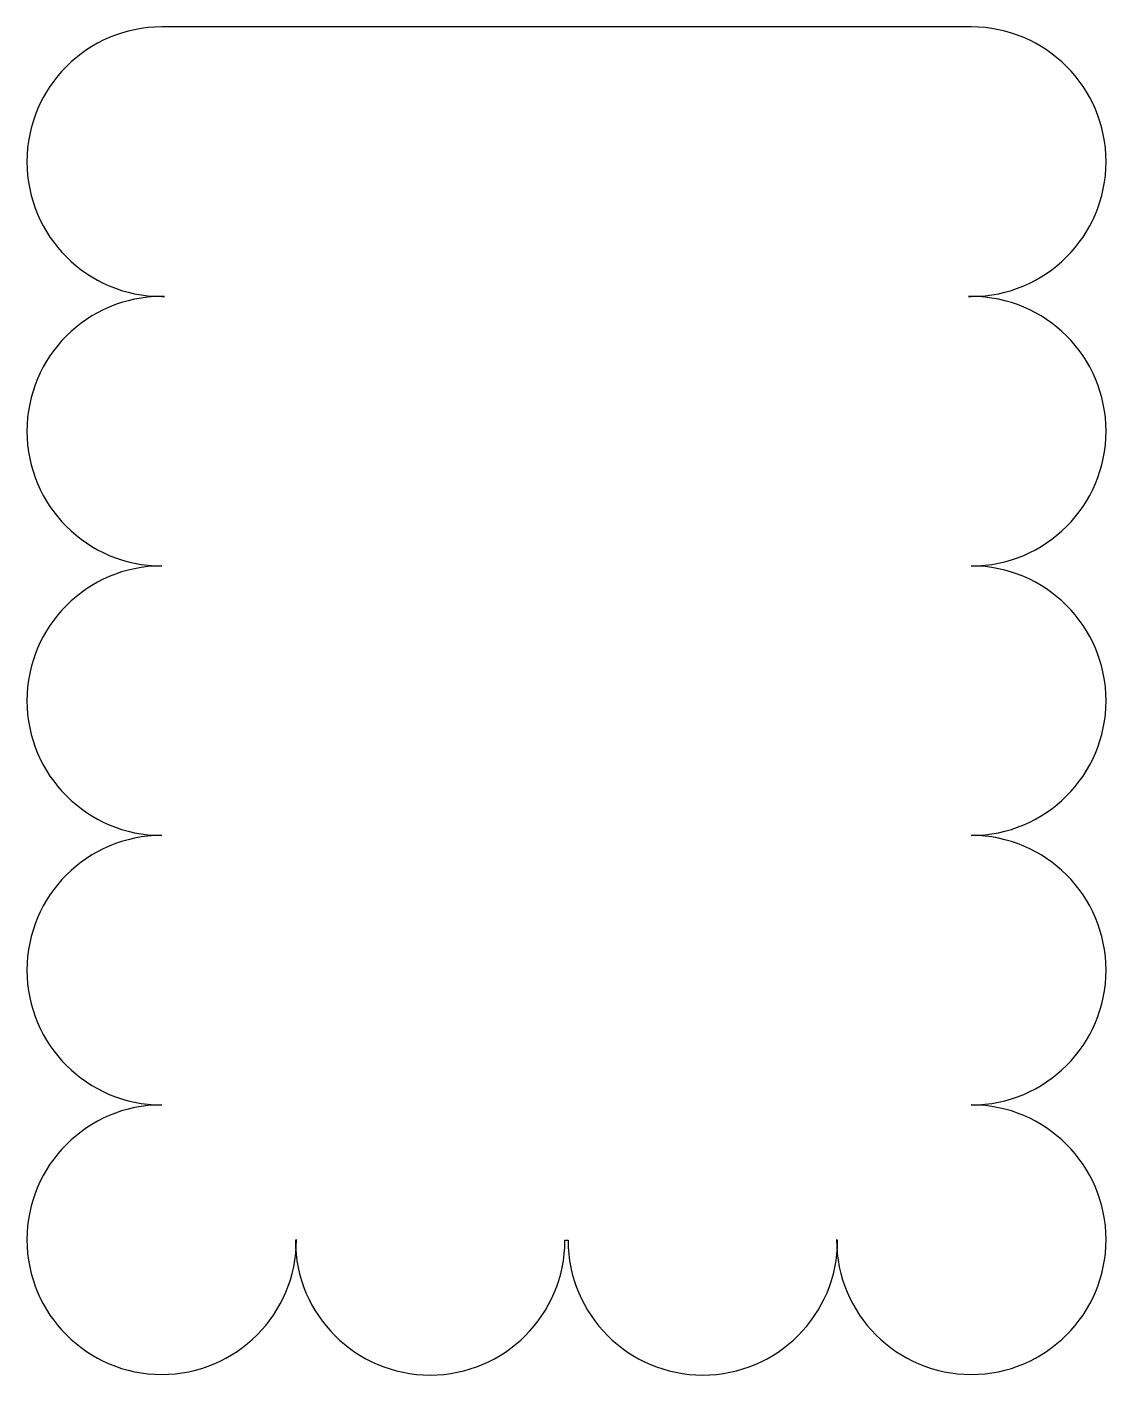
# Model space of a CAD drawing. Header units: centimetres. Extents: x -2.86 to 2.86, y -3.57 to 3.57.
import ezdxf

# ---------------------------------------------------------------- set-up
doc = ezdxf.new("R2010")
doc.units = ezdxf.units.CM
doc.header["$MEASUREMENT"] = 0
doc.layers.add('Camada 1', color=7, linetype='Continuous')

msp = doc.modelspace()

# ---------------------------------------------------------------- linework, layer by layer
at = {"layer": 'Camada 1'}
msp.add_open_spline([(2.14581, 3.5735), (2.54033, 3.5735), (2.86019, 3.25367), (2.86019, 2.85912), (2.86019, 2.85912), (2.86019, 2.46457), (2.54034, 2.14474), (2.14581, 2.14474), (2.14581, 2.14474), (2.14089, 2.14474), (2.13599, 2.14479), (2.1311, 2.1449), (2.1311, 2.1449), (2.1311, 2.1449), (2.14581, 2.14475), (2.14581, 2.14475), (2.14581, 2.14475), (2.54033, 2.14475), (2.86019, 1.82492), (2.86019, 1.43037), (2.86019, 1.43037), (2.86019, 1.03582), (2.54034, 0.71599), (2.14581, 0.71599), (2.14581, 0.71599), (2.54033, 0.71599), (2.86019, 0.39616), (2.86019, 0.00161), (2.86019, 0.00161), (2.86019, -0.39294), (2.54034, -0.71277), (2.14581, -0.71277), (2.14581, -0.71277), (2.54033, -0.71277), (2.86019, -1.0326), (2.86019, -1.42715), (2.86019, -1.42715), (2.86019, -1.8217), (2.54034, -2.14153), (2.14581, -2.14153), (2.14581, -2.14153), (2.54033, -2.14153), (2.86019, -2.46136), (2.86019, -2.85591), (2.86019, -2.85591), (2.86019, -3.25046), (2.54034, -3.57029), (2.14581, -3.57029), (2.14581, -3.57029), (1.75126, -3.57029), (1.43143, -3.25046), (1.43143, -2.85591), (1.43143, -2.85591), (1.43143, -2.85591), (1.43712, -2.85916), (1.43712, -2.85916), (1.43712, -2.85916), (1.43712, -3.25371), (1.11729, -3.57354), (0.72274, -3.57354), (0.72274, -3.57354), (0.32822, -3.57354), (0.00839, -3.25371), (0.00839, -2.85916), (0.00839, -2.85916), (0.00839, -2.85916), (-0.0084, -2.85913), (-0.0084, -2.85913), (-0.0084, -2.85913), (-0.0084, -3.25368), (-0.32823, -3.57351), (-0.72278, -3.57351), (-0.72278, -3.57351), (-1.1173, -3.57351), (-1.43716, -3.25368), (-1.43716, -2.85913), (-1.43716, -2.85913), (-1.43716, -2.85913), (-1.43144, -2.85587), (-1.43144, -2.85587), (-1.43144, -2.85587), (-1.43144, -3.25042), (-1.75129, -3.57025), (-2.14582, -3.57025), (-2.14582, -3.57025), (-2.54035, -3.57025), (-2.86019, -3.25042), (-2.86019, -2.85587), (-2.86019, -2.85587), (-2.86019, -2.46132), (-2.54034, -2.14149), (-2.14581, -2.14149), (-2.14581, -2.14149), (-2.54033, -2.14149), (-2.86019, -1.82166), (-2.86019, -1.42711), (-2.86019, -1.42711), (-2.86019, -1.03256), (-2.54034, -0.71273), (-2.14581, -0.71273), (-2.14581, -0.71273), (-2.54033, -0.71273), (-2.86019, -0.3929), (-2.86019, 0.00165), (-2.86019, 0.00165), (-2.86019, 0.3962), (-2.54034, 0.71603), (-2.14581, 0.71603), (-2.14581, 0.71603), (-2.54033, 0.716), (-2.86019, 1.03583), (-2.86019, 1.43038), (-2.86019, 1.43038), (-2.86019, 1.82493), (-2.54034, 2.14476), (-2.14581, 2.14476), (-2.14581, 2.14476), (-2.14581, 2.14476), (-2.1311, 2.14492), (-2.1311, 2.14492), (-2.1311, 2.14492), (-2.13602, 2.1448), (-2.14089, 2.14475), (-2.14581, 2.14475), (-2.14581, 2.14475), (-2.54033, 2.14475), (-2.86019, 2.46458), (-2.86019, 2.85913), (-2.86019, 2.85913), (-2.86019, 3.25368), (-2.54033, 3.5735), (-2.14581, 3.5735), (-2.14581, 3.5735), (-2.14581, 3.5735), (2.09906, 3.5735), (2.09906, 3.5735), (2.09906, 3.5735), (2.09906, 3.5735), (2.14581, 3.5735), (2.14581, 3.5735)], degree=3, knots=[0, 0, 0, 0, 0.0277778, 0.0277778, 0.0277778, 0.0277778, 0.0555556, 0.0555556, 0.0555556, 0.0555556, 0.0833333, 0.0833333, 0.0833333, 0.0833333, 0.1111111, 0.1111111, 0.1111111, 0.1111111, 0.1388889, 0.1388889, 0.1388889, 0.1388889, 0.1666667, 0.1666667, 0.1666667, 0.1666667, 0.1944444, 0.1944444, 0.1944444, 0.1944444, 0.2222222, 0.2222222, 0.2222222, 0.2222222, 0.25, 0.25, 0.25, 0.25, 0.2777778, 0.2777778, 0.2777778, 0.2777778, 0.3055556, 0.3055556, 0.3055556, 0.3055556, 0.3333333, 0.3333333, 0.3333333, 0.3333333, 0.3611111, 0.3611111, 0.3611111, 0.3611111, 0.3888889, 0.3888889, 0.3888889, 0.3888889, 0.4166667, 0.4166667, 0.4166667, 0.4166667, 0.4444444, 0.4444444, 0.4444444, 0.4444444, 0.4722222, 0.4722222, 0.4722222, 0.4722222, 0.5, 0.5, 0.5, 0.5, 0.5277778, 0.5277778, 0.5277778, 0.5277778, 0.5555556, 0.5555556, 0.5555556, 0.5555556, 0.5833333, 0.5833333, 0.5833333, 0.5833333, 0.6111111, 0.6111111, 0.6111111, 0.6111111, 0.6388889, 0.6388889, 0.6388889, 0.6388889, 0.6666667, 0.6666667, 0.6666667, 0.6666667, 0.6944444, 0.6944444, 0.6944444, 0.6944444, 0.7222222, 0.7222222, 0.7222222, 0.7222222, 0.75, 0.75, 0.75, 0.75, 0.7777778, 0.7777778, 0.7777778, 0.7777778, 0.8055556, 0.8055556, 0.8055556, 0.8055556, 0.8333333, 0.8333333, 0.8333333, 0.8333333, 0.8611111, 0.8611111, 0.8611111, 0.8611111, 0.8888889, 0.8888889, 0.8888889, 0.8888889, 0.9166667, 0.9166667, 0.9166667, 0.9166667, 0.9444444, 0.9444444, 0.9444444, 0.9444444, 1, 1, 1, 1], dxfattribs=at)

doc.saveas('drawing.dxf')
